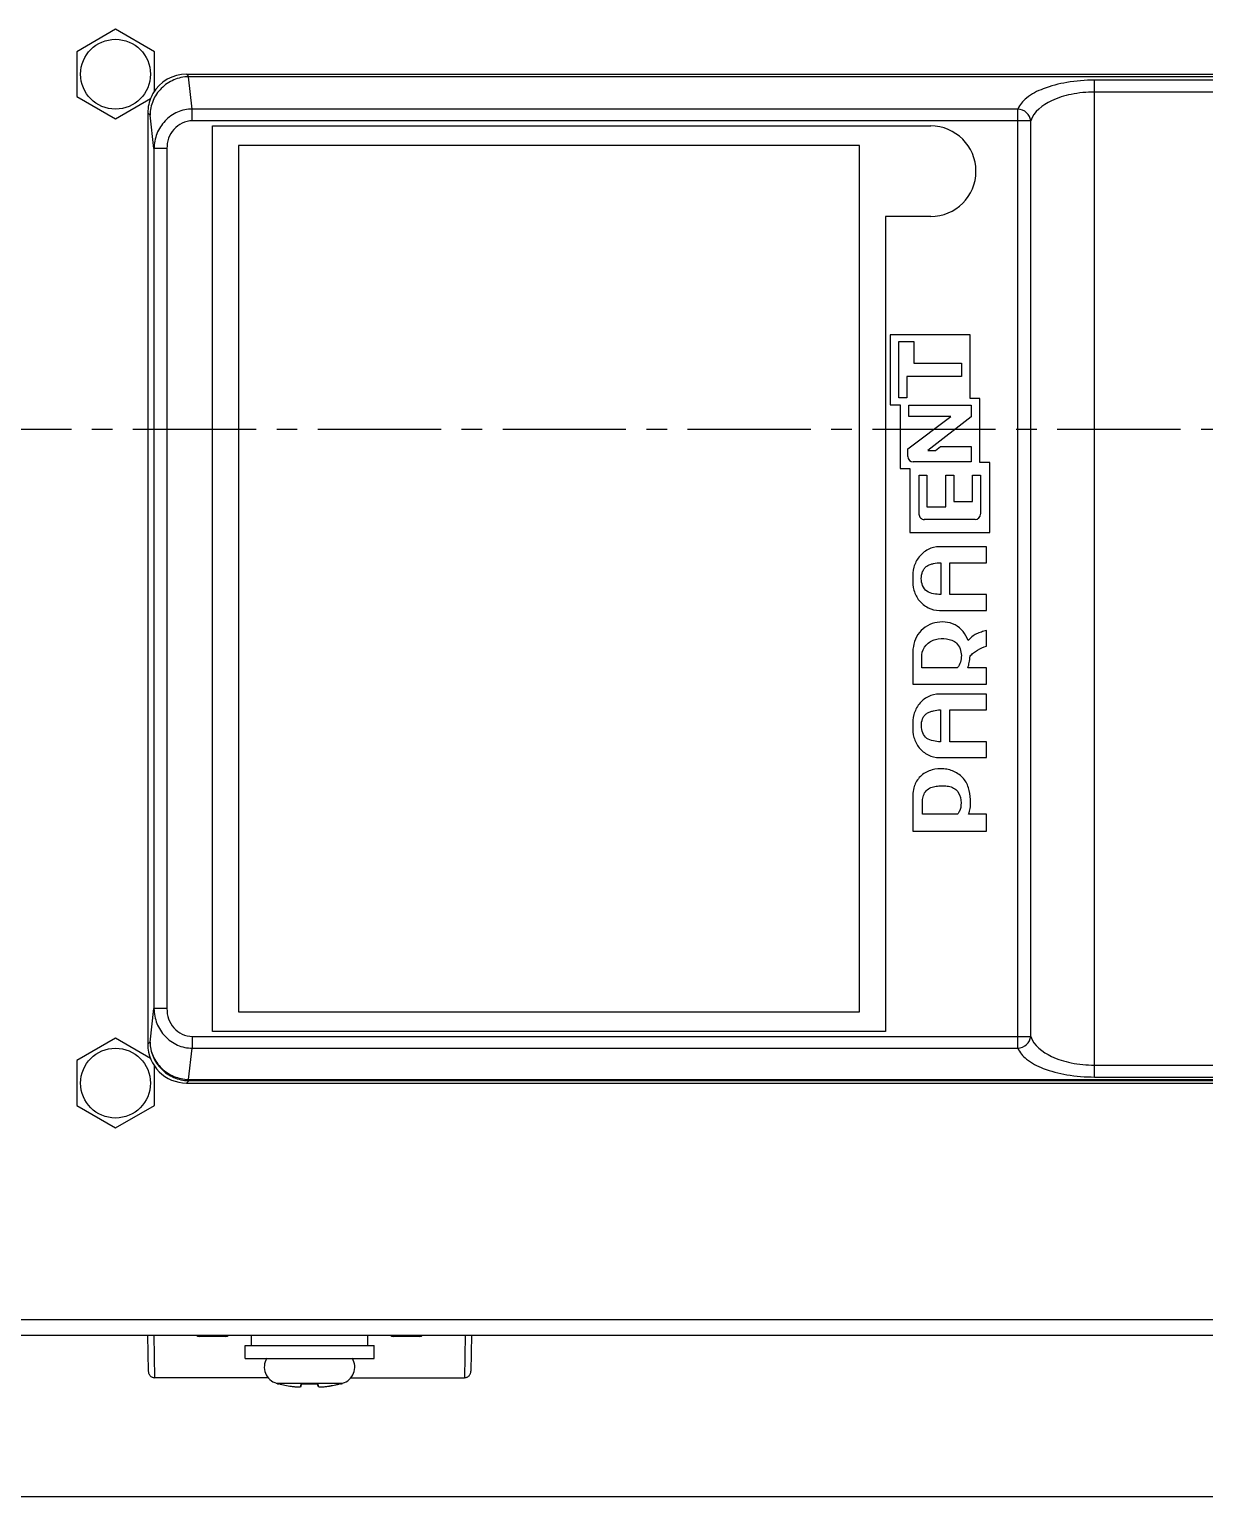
# Model space of a CAD drawing. Extents: x -329 to 5579, y -1942 to 3105.
# Drawn here: x 2004.5 to 2095.3, y -1583 to -1469.6 of the extents above; entities that cross this region are included whole.
import ezdxf

# ---------------------------------------------------------------- set-up
doc = ezdxf.new("R2010")
doc.units = 0
doc.linetypes.add('CENTER', pattern=[17.8, 10.75, -2.35, 2.35, -2.35])
doc.linetypes.add('CENTER2', pattern=[28.575, 19.05, -3.175, 3.175, -3.175])
for name, color, linetype in [('3', 112, 'CENTER'), ('DIM', 1, 'CONTINUOUS'), ('JW009818UAN4DXF_CONTINUOUS', 7, 'CONTINUOUS'), ('PANEL_TOP400DXF_CONTINUOUS', 7, 'CONTINUOUS'), ('PH_M4X8_DXF_CONTINUOUS_LIN', 7, 'CONTINUOUS'), ('S_WASHER_M4_DXF_CONTINUOUS', 7, 'CONTINUOUS'), ('STAND-OFF-M3DXF_CONTINUOUS', 7, 'CONTINUOUS'), ('TOP_CASE-90ADXF_CONTINUOUS', 7, 'CONTINUOUS'), ('WASHER_M4_DXF_CONTINUOUS_L', 7, 'CONTINUOUS'), ('WINDOW_SHEETDXF_CONTINUOUS', 7, 'CONTINUOUS')]:
    doc.layers.add(name, color=color, linetype=linetype)

msp = doc.modelspace()

# ---------------------------------------------------------------- linework, layer by layer
at = {"layer": '3', "linetype": 'CENTER2', "ltscale": 0.5}
msp.add_line((2322.03, -1500.55), (1940.16, -1500.55), dxfattribs=at)
at = {"layer": 'DIM'}
msp.add_line((1964.32, -1583.04), (2298.32, -1583.04), dxfattribs=at)
at = {"layer": 'JW009818UAN4DXF_CONTINUOUS', "color": 7, "linetype": 'CONTINUOUS'}
for p, q in [((2013.6, -1570.55), (2013.65, -1573.35)), ((2014.15, -1573.85), (2014.1, -1570.55)), ((2019.6, -1570.65), (2017.63, -1570.65)), ((2034.6, -1570.65), (2032.63, -1570.65)), ((2038.13, -1570.55), (2038.08, -1573.85)), ((2038.63, -1570.55), (2038.58, -1573.35)), ((2013.65, -1573.35), (2013.66, -1573.4)), ((2013.66, -1573.4), (2013.66, -1573.44)), ((2013.66, -1573.44), (2013.67, -1573.49)), ((2038.56, -1573.49), (2038.57, -1573.44)), ((2038.57, -1573.44), (2038.58, -1573.4)), ((2038.58, -1573.4), (2038.58, -1573.35)), ((2013.67, -1573.49), (2013.69, -1573.53)), ((2013.69, -1573.53), (2013.71, -1573.57)), ((2013.71, -1573.57), (2013.73, -1573.61)), ((2013.73, -1573.61), (2013.76, -1573.65)), ((2013.76, -1573.65), (2013.79, -1573.69)), ((2013.79, -1573.69), (2013.82, -1573.72)), ((2013.82, -1573.72), (2013.86, -1573.75)), ((2013.86, -1573.75), (2013.9, -1573.78)), ((2013.9, -1573.78), (2013.94, -1573.8)), ((2013.94, -1573.8), (2013.98, -1573.81)), ((2013.98, -1573.81), (2014.02, -1573.83)), ((2014.02, -1573.83), (2014.07, -1573.84)), ((2014.07, -1573.84), (2014.11, -1573.84)), ((2014.11, -1573.84), (2014.15, -1573.85)), ((2022.91, -1573.85), (2014.15, -1573.85)), ((2029.33, -1573.85), (2038.08, -1573.85)), ((2038.08, -1573.85), (2038.13, -1573.84)), ((2038.13, -1573.84), (2038.17, -1573.84)), ((2038.17, -1573.84), (2038.21, -1573.83)), ((2038.21, -1573.83), (2038.26, -1573.81)), ((2038.26, -1573.81), (2038.3, -1573.8)), ((2038.3, -1573.8), (2038.34, -1573.78)), ((2038.34, -1573.78), (2038.38, -1573.75)), ((2038.38, -1573.75), (2038.41, -1573.72)), ((2038.41, -1573.72), (2038.45, -1573.69)), ((2038.45, -1573.69), (2038.48, -1573.65)), ((2038.48, -1573.65), (2038.51, -1573.61)), ((2038.51, -1573.61), (2038.53, -1573.57)), ((2038.53, -1573.57), (2038.55, -1573.53)), ((2038.55, -1573.53), (2038.56, -1573.49))]:
    msp.add_line(p, q, dxfattribs=at)
for centre, start, end in [((2017.63, -1570.15), 233.2002, 270), ((2019.6, -1570.15), 270, 306.7998), ((2032.63, -1570.15), 233.2002, 270), ((2034.6, -1570.15), 270, 306.7998)]:
    msp.add_arc(centre, 0.5, start, end, dxfattribs=at)
at = {"layer": 'PANEL_TOP400DXF_CONTINUOUS', "color": 7, "linetype": 'CONTINUOUS'}
for p, q in [((1972.32, -1569.35), (2289.92, -1569.35)), ((1972.42, -1570.55), (2289.82, -1570.55))]:
    msp.add_line(p, q, dxfattribs=at)
for centre in [(2011.12, -1473.07), (2011.12, -1551.07)]:
    msp.add_circle(centre, 2.7, dxfattribs=at)
at = {"layer": 'PH_M4X8_DXF_CONTINUOUS_LIN', "color": 7, "linetype": 'CONTINUOUS'}
for p, q in [((2023.65, -1574.31), (2023.57, -1574.29)), ((2028.67, -1574.29), (2023.57, -1574.29)), ((2023.65, -1574.31), (2023.73, -1574.31)), ((2025.45, -1574.51), (2025.48, -1574.31)), ((2025.48, -1574.31), (2025.45, -1574.51)), ((2025.46, -1574.51), (2025.46, -1574.5)), ((2025.48, -1574.31), (2026.75, -1574.31)), ((2025.5, -1574.31), (2025.5, -1574.31)), ((2025.5, -1574.33), (2025.5, -1574.31)), ((2026.74, -1574.31), (2026.74, -1574.31)), ((2026.74, -1574.31), (2026.78, -1574.51)), ((2026.74, -1574.33), (2026.74, -1574.31)), ((2026.75, -1574.31), (2026.79, -1574.51)), ((2026.78, -1574.51), (2026.78, -1574.5)), ((2028.51, -1574.31), (2028.59, -1574.31)), ((2028.59, -1574.31), (2028.67, -1574.29))]:
    msp.add_line(p, q, dxfattribs=at)
for centre, radius, start, end in [((2023.93, -1573.02), 1.31, 148.9907, 253.9084), ((2028.3, -1573.02), 1.31, 286.0916, 31.0093), ((2026.12, -1565.34), 9.28, 255.0949, 261.2449), ((2019.85, -1573.25), 5.75, 347.3688, 347.5609), ((2025.44, -1574.51), 0.0205, 335.3004, 337.3889), ((2025.44, -1574.51), 0.0194, 337.3392, 347.1925), ((2032.38, -1573.25), 5.75, 192.4391, 192.6312), ((2026.8, -1574.51), 0.0205, 202.6111, 204.6996), ((2026.8, -1574.51), 0.0194, 192.8075, 202.6608), ((2026.8, -1574.51), 0.0213, 204.7052, 207.565), ((2026.12, -1565.33), 9.28, 278.7547, 284.9042), ((2026.12, -1565.34), 9.28, 278.7551, 284.9051)]:
    msp.add_arc(centre, radius, start, end, dxfattribs=at)
for points, knots in [([(2024.7, -1574.51), (2024.8, -1574.53), (2024.93, -1574.54), (2025.11, -1574.56), (2025.22, -1574.56), (2025.31, -1574.56), (2025.37, -1574.55), (2025.41, -1574.54), (2025.43, -1574.53), (2025.44, -1574.52), (2025.45, -1574.51)], [0, 0, 0, 0, 0.373098, 0.541452, 0.689288, 0.811336, 0.903767, 0.938318, 0.965237, 1, 1, 1, 1]), ([(2025.41, -1574.54), (2025.42, -1574.54), (2025.44, -1574.53), (2025.45, -1574.52), (2025.46, -1574.52)], [0, 0, 0, 0, 0.603161, 1, 1, 1, 1]), ([(2025.45, -1574.51), (2025.45, -1574.51), (2025.45, -1574.52), (2025.44, -1574.52), (2025.44, -1574.53)], [0, 0, 0, 0, 0.228388, 1, 1, 1, 1]), ([(2025.46, -1574.48), (2025.47, -1574.47), (2025.48, -1574.42), (2025.49, -1574.37), (2025.5, -1574.33)], [0, 0, 0, 0, 0.214601, 1, 1, 1, 1]), ([(2026.77, -1574.48), (2026.77, -1574.47), (2026.76, -1574.42), (2026.75, -1574.37), (2026.74, -1574.33)], [0, 0, 0, 0, 0.214601, 1, 1, 1, 1]), ([(2026.82, -1574.54), (2026.81, -1574.54), (2026.8, -1574.53), (2026.79, -1574.52), (2026.78, -1574.52)], [0, 0, 0, 0, 0.599983, 1, 1, 1, 1]), ([(2026.79, -1574.51), (2026.79, -1574.52), (2026.81, -1574.53), (2026.83, -1574.54), (2026.87, -1574.55), (2026.93, -1574.56), (2027.02, -1574.56), (2027.13, -1574.56), (2027.3, -1574.54), (2027.44, -1574.53), (2027.53, -1574.51)], [0, 0, 0, 0, 0.034898, 0.061901, 0.096526, 0.189058, 0.311137, 0.458942, 0.627207, 1, 1, 1, 1])]:
    msp.add_open_spline(points, degree=3, knots=knots, dxfattribs=at)
at = {"layer": 'S_WASHER_M4_DXF_CONTINUOUS', "color": 7, "linetype": 'CONTINUOUS'}
for p, q in [((2021.14, -1572.35), (2021.14, -1571.35)), ((2021.14, -1571.35), (2031.12, -1571.35)), ((2031.12, -1572.35), (2031.12, -1571.35)), ((2021.14, -1572.35), (2031.12, -1572.35))]:
    msp.add_line(p, q, dxfattribs=at)
at = {"layer": 'STAND-OFF-M3DXF_CONTINUOUS', "color": 7, "linetype": 'CONTINUOUS'}
for p, q in [((2011.12, -1469.6), (2008.12, -1471.33)), ((2014.12, -1471.33), (2011.12, -1469.6)), ((2008.12, -1471.33), (2008.12, -1474.8)), ((2014.12, -1474.41), (2014.12, -1471.33)), ((2008.12, -1474.8), (2011.12, -1476.53)), ((2011.12, -1476.53), (2013.83, -1474.96)), ((2011.12, -1547.6), (2008.12, -1549.33)), ((2013.83, -1549.17), (2011.12, -1547.6)), ((2008.12, -1549.33), (2008.12, -1552.8)), ((2014.12, -1552.8), (2014.12, -1549.72)), ((2008.12, -1552.8), (2011.12, -1554.53)), ((2011.12, -1554.53), (2014.12, -1552.8))]:
    msp.add_line(p, q, dxfattribs=at)
at = {"layer": 'TOP_CASE-90ADXF_CONTINUOUS', "color": 7, "linetype": 'CONTINUOUS'}
for p, q in [((2016.61, -1473.07), (2016.81, -1473.26)), ((2016.61, -1473.07), (2128.08, -1473.07)), ((2017.05, -1475.76), (2016.76, -1473.26)), ((2128.28, -1473.26), (2016.81, -1473.26)), ((2086.78, -1550.6), (2086.78, -1473.53)), ((2127.93, -1473.53), (2086.78, -1473.53)), ((2127.93, -1474.45), (2086.78, -1474.45)), ((2017.05, -1476.67), (2017.05, -1475.76)), ((2080.86, -1475.76), (2017.05, -1475.76)), ((2080.86, -1548.37), (2080.86, -1475.76)), ((2013.62, -1476.06), (2013.62, -1548.07)), ((2013.62, -1476.06), (2013.79, -1476.23)), ((2014.09, -1478.82), (2013.79, -1476.23)), ((2081.85, -1476.67), (2017.05, -1476.67)), ((2081.85, -1547.46), (2081.85, -1476.67)), ((2014.09, -1478.82), (2014.09, -1545.31)), ((2015.09, -1478.82), (2014.09, -1478.82)), ((2015.09, -1478.82), (2015.09, -1545.31)), ((2020.62, -1478.57), (2020.62, -1545.57)), ((2068.62, -1478.57), (2020.62, -1478.57)), ((2068.62, -1545.57), (2068.62, -1478.57)), ((2070.99, -1493.21), (2070.99, -1498.63)), ((2077.17, -1493.21), (2070.99, -1493.21)), ((2071.65, -1498.09), (2071.65, -1493.74)), ((2071.65, -1493.74), (2072.83, -1493.74)), ((2072.83, -1493.74), (2072.83, -1495.41)), ((2077.17, -1498.14), (2077.17, -1493.21)), ((2072.83, -1495.41), (2076.51, -1495.42)), ((2076.51, -1495.42), (2076.51, -1496.43)), ((2072.28, -1496.44), (2072.27, -1498.09)), ((2076.51, -1496.43), (2072.28, -1496.44)), ((2072.27, -1498.09), (2071.65, -1498.09)), ((2077.93, -1498.14), (2077.17, -1498.14)), ((2077.93, -1503.08), (2077.93, -1498.14)), ((2070.99, -1498.63), (2071.75, -1498.63)), ((2071.75, -1498.63), (2071.75, -1503.56)), ((2072.36, -1502.04), (2075.68, -1499.53)), ((2072.43, -1499.54), (2072.43, -1498.67)), ((2072.43, -1498.67), (2077.24, -1498.67)), ((2075.68, -1499.53), (2072.43, -1499.54)), ((2077.25, -1499.55), (2073.9, -1502.16)), ((2077.24, -1498.67), (2077.25, -1499.55)), ((2074.49, -1502.16), (2074.87, -1501.85)), ((2074.87, -1501.85), (2077.24, -1501.84)), ((2077.24, -1501.84), (2077.24, -1503.04)), ((2072.36, -1502.63), (2072.36, -1502.04)), ((2077.24, -1503.04), (2072.77, -1503.04)), ((2073.9, -1502.16), (2074.49, -1502.16)), ((2078.68, -1503.08), (2077.93, -1503.08)), ((2078.68, -1508.5), (2078.68, -1503.08)), ((2071.75, -1503.56), (2072.5, -1503.56)), ((2072.5, -1503.56), (2072.5, -1508.5)), ((2073.22, -1507.08), (2073.22, -1504.08)), ((2073.22, -1504.08), (2073.83, -1504.08)), ((2073.83, -1504.08), (2073.83, -1506.52)), ((2075.29, -1506.52), (2075.29, -1504.08)), ((2075.29, -1504.08), (2075.9, -1504.08)), ((2075.9, -1504.08), (2075.9, -1506.11)), ((2077.35, -1506.11), (2077.35, -1504.08)), ((2077.35, -1504.08), (2077.97, -1504.08)), ((2077.97, -1504.08), (2077.97, -1507.07)), ((2073.83, -1506.52), (2075.29, -1506.52)), ((2075.9, -1506.11), (2077.35, -1506.11)), ((2077.56, -1507.49), (2073.63, -1507.5)), ((2072.5, -1508.5), (2078.68, -1508.5)), ((2078.43, -1509.6), (2074.79, -1509.6)), ((2078.43, -1510.84), (2078.43, -1509.6)), ((2074.9, -1510.84), (2074.9, -1513.29)), ((2075.6, -1513.29), (2075.6, -1510.84)), ((2075.6, -1510.84), (2078.43, -1510.84)), ((2078.43, -1513.29), (2075.6, -1513.29)), ((2078.43, -1514.53), (2078.43, -1513.29)), ((2074.79, -1514.53), (2078.43, -1514.53)), ((2078.43, -1517.28), (2078.43, -1516.09)), ((2072.73, -1517.93), (2072.73, -1520.22)), ((2073.44, -1518.97), (2073.44, -1517.97)), ((2076.18, -1518.97), (2073.44, -1518.97)), ((2078.43, -1518.97), (2077, -1518.97)), ((2078.43, -1520.22), (2078.43, -1518.97)), ((2072.73, -1520.22), (2078.43, -1520.22)), ((2078.43, -1520.99), (2074.79, -1520.99)), ((2078.43, -1522.22), (2078.43, -1520.99)), ((2074.87, -1522.22), (2074.87, -1524.68)), ((2075.6, -1524.68), (2075.6, -1522.22)), ((2075.6, -1522.22), (2078.43, -1522.22)), ((2078.43, -1524.68), (2075.6, -1524.68)), ((2078.43, -1525.91), (2078.43, -1524.68)), ((2074.79, -1525.91), (2078.43, -1525.91)), ((2072.88, -1528.04), (2072.82, -1528.25)), ((2072.73, -1529.31), (2072.73, -1531.6)), ((2073.48, -1530.28), (2073.48, -1529.35)), ((2076.2, -1530.28), (2073.48, -1530.28)), ((2078.43, -1530.28), (2077.05, -1530.28)), ((2078.43, -1531.6), (2078.43, -1530.28)), ((2072.73, -1531.6), (2078.43, -1531.6)), ((2013.79, -1547.9), (2014.09, -1545.31)), ((2015.09, -1545.31), (2014.09, -1545.31)), ((2020.62, -1545.57), (2068.62, -1545.57)), ((2013.79, -1547.9), (2013.62, -1548.07)), ((2016.77, -1550.79), (2017.05, -1548.37)), ((2017.05, -1547.46), (2017.05, -1548.37)), ((2017.05, -1547.46), (2081.85, -1547.46)), ((2017.05, -1548.37), (2080.86, -1548.37)), ((2086.78, -1549.68), (2180.46, -1549.68)), ((2086.78, -1550.6), (2180.46, -1550.6)), ((2016.8, -1550.88), (2016.61, -1551.07)), ((2016.61, -1551.07), (2180.64, -1551.07)), ((2016.8, -1550.79), (2016.8, -1550.88)), ((2016.8, -1550.79), (2180.45, -1550.79)), ((2016.8, -1550.88), (2180.45, -1550.88))]:
    msp.add_line(p, q, dxfattribs=at)
for centre, radius, start, end in [((2072.77, -1502.63), 0.413, 180.2374, 270), ((2073.63, -1507.08), 0.413, 179.9532, 270.0946), ((2077.56, -1507.08), 0.413, 270.0946, 0.0249), ((2016.8, -1549.03), 1.76, 268.7931, 270.0007)]:
    msp.add_arc(centre, radius, start, end, dxfattribs=at)
for centre, major_axis, ratio, start_param, end_param in [((2016.62, -1476.07), (-2.13, 2.13), 0.997265, -0.784029, 0.261208), ((2017.22, -1476.67), (-1.46, 3.18), 0.836259, -0.365906, -0.347356), ((2016.62, -1476.07), (2.13, -2.13), 0.997265, -2.880384, -2.793515), ((2016.62, -1476.07), (-2.13, 2.13), 0.997265, 0.348078, 0.784029), ((2016.62, -1548.06), (2.13, 2.13), 0.997265, -3.925621, -2.357564)]:
    msp.add_ellipse(centre, major_axis=major_axis, ratio=ratio, start_param=start_param, end_param=end_param, dxfattribs=at)
for points, knots in [([(2016.76, -1473.26), (2016.37, -1473.27), (2015.59, -1473.44), (2014.61, -1474.11), (2013.95, -1475.08), (2013.79, -1475.85), (2013.79, -1476.23)], [0, 0, 0, 0, 0.252642, 0.504238, 0.753357, 1, 1, 1, 1]), ([(2086.78, -1473.53), (2086.07, -1473.53), (2084.72, -1473.64), (2082.93, -1474.09), (2081.59, -1474.76), (2080.99, -1475.43), (2080.86, -1475.76)], [0, 0, 0, 0, 0.325669, 0.612058, 0.836555, 1, 1, 1, 1]), ([(2086.78, -1474.45), (2086.18, -1474.45), (2085.03, -1474.56), (2083.25, -1475.1), (2082.08, -1475.97), (2081.85, -1476.67)], [0, 0, 0, 0, 0.321727, 0.604961, 1, 1, 1, 1]), ([(2017.05, -1475.76), (2016.66, -1475.76), (2015.87, -1475.93), (2014.89, -1476.63), (2014.25, -1477.64), (2014.1, -1478.43), (2014.09, -1478.82)], [0, 0, 0, 0, 0.250821, 0.501235, 0.750885, 1, 1, 1, 1]), ([(2081.85, -1476.67), (2081.83, -1476.44), (2081.59, -1475.97), (2081.11, -1475.78), (2080.86, -1475.76)], [0, 0, 0, 0, 0.487627, 1, 1, 1, 1]), ([(2017.05, -1476.67), (2016.79, -1476.67), (2016.24, -1476.8), (2015.59, -1477.3), (2015.18, -1478.01), (2015.09, -1478.55), (2015.09, -1478.82)], [0, 0, 0, 0, 0.249723, 0.499627, 0.749713, 1, 1, 1, 1]), ([(2074.79, -1509.6), (2074.49, -1509.6), (2073.88, -1509.76), (2073.18, -1510.35), (2072.76, -1511.18), (2072.73, -1511.78), (2072.73, -1512.08)], [0, 0, 0, 0, 0.249498, 0.499439, 0.749191, 1, 1, 1, 1]), ([(2074.9, -1513.29), (2074.71, -1513.3), (2074.35, -1513.25), (2073.79, -1513.1), (2073.46, -1512.62), (2073.36, -1512.07), (2073.45, -1511.6), (2073.62, -1511.27), (2073.82, -1511.08), (2074.08, -1510.97), (2074.43, -1510.87), (2074.71, -1510.83), (2074.9, -1510.84)], [0, 0, 0, 0, 0.125311, 0.250164, 0.374184, 0.49905, 0.623907, 0.68662, 0.749251, 0.811984, 0.87473, 1, 1, 1, 1]), ([(2072.73, -1512.08), (2072.73, -1512.38), (2072.76, -1512.83), (2072.97, -1513.4), (2073.31, -1513.89), (2073.89, -1514.37), (2074.49, -1514.53), (2074.79, -1514.53)], [0, 0, 0, 0, 0.250372, 0.375808, 0.501236, 0.750885, 1, 1, 1, 1]), ([(2077.02, -1516.85), (2076.92, -1516.6), (2076.66, -1516.13), (2076.03, -1515.59), (2075.23, -1515.38), (2074.42, -1515.45), (2073.67, -1515.77), (2073.09, -1516.36), (2072.79, -1517.12), (2072.73, -1517.66), (2072.73, -1517.93)], [0, 0, 0, 0, 0.125163, 0.249861, 0.374741, 0.499799, 0.624851, 0.74965, 0.87476, 1, 1, 1, 1]), ([(2073.44, -1517.97), (2073.44, -1517.69), (2073.73, -1517.14), (2074.48, -1516.69), (2075.22, -1516.69), (2075.76, -1516.82), (2076.03, -1516.95), (2076.12, -1517.06)], [0, 0, 0, 0, 0.247954, 0.497536, 0.748548, 0.874708, 1, 1, 1, 1]), ([(2078.43, -1516.09), (2078.3, -1516.12), (2078.04, -1516.19), (2077.65, -1516.33), (2077.3, -1516.55), (2077.12, -1516.75), (2077.02, -1516.85)], [0, 0, 0, 0, 0.249696, 0.500518, 0.749574, 1, 1, 1, 1]), ([(2076.12, -1517.06), (2076.35, -1517.31), (2076.55, -1517.84), (2076.44, -1518.52), (2076.31, -1518.85), (2076.18, -1518.97)], [0, 0, 0, 0, 0.496741, 0.749106, 1, 1, 1, 1]), ([(2077.17, -1518.07), (2077.24, -1517.97), (2077.43, -1517.8), (2077.85, -1517.51), (2078.19, -1517.36), (2078.43, -1517.28)], [0, 0, 0, 0, 0.250155, 0.500143, 1, 1, 1, 1]), ([(2074.79, -1520.99), (2074.49, -1520.99), (2073.88, -1521.14), (2073.18, -1521.73), (2072.76, -1522.56), (2072.73, -1523.17), (2072.73, -1523.47)], [0, 0, 0, 0, 0.249498, 0.499439, 0.749191, 1, 1, 1, 1]), ([(2074.87, -1524.68), (2074.69, -1524.68), (2074.33, -1524.63), (2073.61, -1524.42), (2073.33, -1523.61), (2073.45, -1522.99), (2073.61, -1522.66), (2073.81, -1522.47), (2074.07, -1522.36), (2074.42, -1522.26), (2074.69, -1522.22), (2074.87, -1522.22)], [0, 0, 0, 0, 0.126109, 0.251741, 0.495985, 0.621635, 0.684745, 0.747725, 0.810804, 0.873941, 1, 1, 1, 1]), ([(2072.73, -1523.47), (2072.73, -1523.77), (2072.76, -1524.22), (2072.97, -1524.78), (2073.31, -1525.27), (2073.89, -1525.76), (2074.49, -1525.91), (2074.79, -1525.91)], [0, 0, 0, 0, 0.250372, 0.375808, 0.501236, 0.750885, 1, 1, 1, 1]), ([(2077.05, -1530.28), (2077.1, -1530.13), (2077.19, -1529.83), (2077.22, -1529.22), (2077.15, -1528.45), (2076.85, -1527.72), (2076.43, -1527.27), (2076.03, -1527.02), (2075.6, -1526.85), (2074.99, -1526.73), (2074.21, -1526.8), (2073.36, -1527.22), (2072.99, -1527.75), (2072.89, -1528.04)], [0, 0, 0, 0, 0.062615, 0.125215, 0.250202, 0.374925, 0.437567, 0.500252, 0.563022, 0.625786, 0.750622, 0.87543, 1, 1, 1, 1]), ([(2073.48, -1529.35), (2073.48, -1529.21), (2073.52, -1528.93), (2073.68, -1528.53), (2074.02, -1528.24), (2074.43, -1528.12), (2074.86, -1528.08), (2075.28, -1528.09), (2075.7, -1528.15), (2075.96, -1528.29), (2076.07, -1528.38)], [0, 0, 0, 0, 0.125126, 0.250036, 0.374426, 0.499469, 0.624744, 0.750081, 0.875263, 1, 1, 1, 1]), ([(2076.07, -1528.38), (2076.14, -1528.44), (2076.38, -1528.74), (2076.47, -1529.13), (2076.47, -1529.41)], [0, 0, 0, 0, 0.252009, 1, 1, 1, 1]), ([(2076.47, -1529.41), (2076.47, -1529.64), (2076.43, -1529.96), (2076.25, -1530.22), (2076.2, -1530.28)], [0, 0, 0, 0, 0.748436, 1, 1, 1, 1]), ([(2014.09, -1545.31), (2014.1, -1545.7), (2014.25, -1546.49), (2014.89, -1547.5), (2015.87, -1548.2), (2016.66, -1548.37), (2017.05, -1548.37)], [0, 0, 0, 0, 0.249305, 0.49906, 0.749342, 1, 1, 1, 1]), ([(2015.09, -1545.31), (2015.09, -1545.58), (2015.18, -1546.12), (2015.59, -1546.83), (2016.24, -1547.33), (2016.79, -1547.46), (2017.05, -1547.46)], [0, 0, 0, 0, 0.250471, 0.500668, 0.750447, 1, 1, 1, 1]), ([(2013.79, -1547.9), (2013.79, -1548.28), (2013.95, -1549.05), (2014.61, -1550.03), (2015.59, -1550.7), (2016.36, -1550.87), (2016.75, -1550.88)], [0, 0, 0, 0, 0.248233, 0.497875, 0.748702, 1, 1, 1, 1]), ([(2013.79, -1547.9), (2013.79, -1548.27), (2013.96, -1549.03), (2014.63, -1549.98), (2015.61, -1550.62), (2016.38, -1550.78), (2016.77, -1550.79)], [0, 0, 0, 0, 0.244742, 0.493234, 0.74561, 1, 1, 1, 1]), ([(2080.86, -1548.37), (2081.11, -1548.35), (2081.59, -1548.16), (2081.83, -1547.69), (2081.85, -1547.46)], [0, 0, 0, 0, 0.512366, 1, 1, 1, 1]), ([(2080.86, -1548.37), (2080.99, -1548.71), (2081.59, -1549.37), (2082.93, -1550.04), (2084.72, -1550.49), (2086.07, -1550.6), (2086.78, -1550.6)], [0, 0, 0, 0, 0.163446, 0.387926, 0.674296, 1, 1, 1, 1]), ([(2081.85, -1547.46), (2082.08, -1548.16), (2083.25, -1549.03), (2085.03, -1549.57), (2086.18, -1549.68), (2086.78, -1549.68)], [0, 0, 0, 0, 0.395018, 0.678225, 1, 1, 1, 1]), ([(2016.77, -1550.79), (2016.76, -1550.81), (2016.76, -1550.84), (2016.75, -1550.87), (2016.75, -1550.88)], [0, 0, 0, 0, 0.681766, 1, 1, 1, 1])]:
    msp.add_open_spline(points, degree=3, knots=knots, dxfattribs=at)
for points in [[(2077, -1518.97), (2077.04, -1518.84), (2077.08, -1518.7), (2077.1, -1518.56)], [(2077.1, -1518.56), (2077.12, -1518.4), (2077.15, -1518.23), (2077.17, -1518.07)], [(2072.82, -1528.25), (2072.73, -1528.6), (2072.73, -1528.96), (2072.73, -1529.31)], [(2016.75, -1550.88), (2016.77, -1550.88), (2016.79, -1550.88), (2016.8, -1550.88)]]:
    msp.add_open_spline(points, degree=3, dxfattribs=at)
at = {"layer": 'WASHER_M4_DXF_CONTINUOUS_L', "color": 7, "linetype": 'CONTINUOUS'}
for p, q in [((2021.62, -1571.35), (2021.62, -1570.55)), ((2030.62, -1571.35), (2030.62, -1570.55))]:
    msp.add_line(p, q, dxfattribs=at)
at = {"layer": 'WINDOW_SHEETDXF_CONTINUOUS', "color": 7, "linetype": 'CONTINUOUS'}
for p, q in [((2018.62, -1547.07), (2018.62, -1477.07)), ((2018.62, -1477.07), (2074.12, -1477.07)), ((2070.62, -1484.07), (2070.62, -1547.07)), ((2074.12, -1484.07), (2070.62, -1484.07)), ((2070.62, -1547.07), (2018.62, -1547.07))]:
    msp.add_line(p, q, dxfattribs=at)
msp.add_arc((2074.12, -1480.57), 3.5, 270, 90, dxfattribs=at)

doc.saveas('drawing.dxf')
